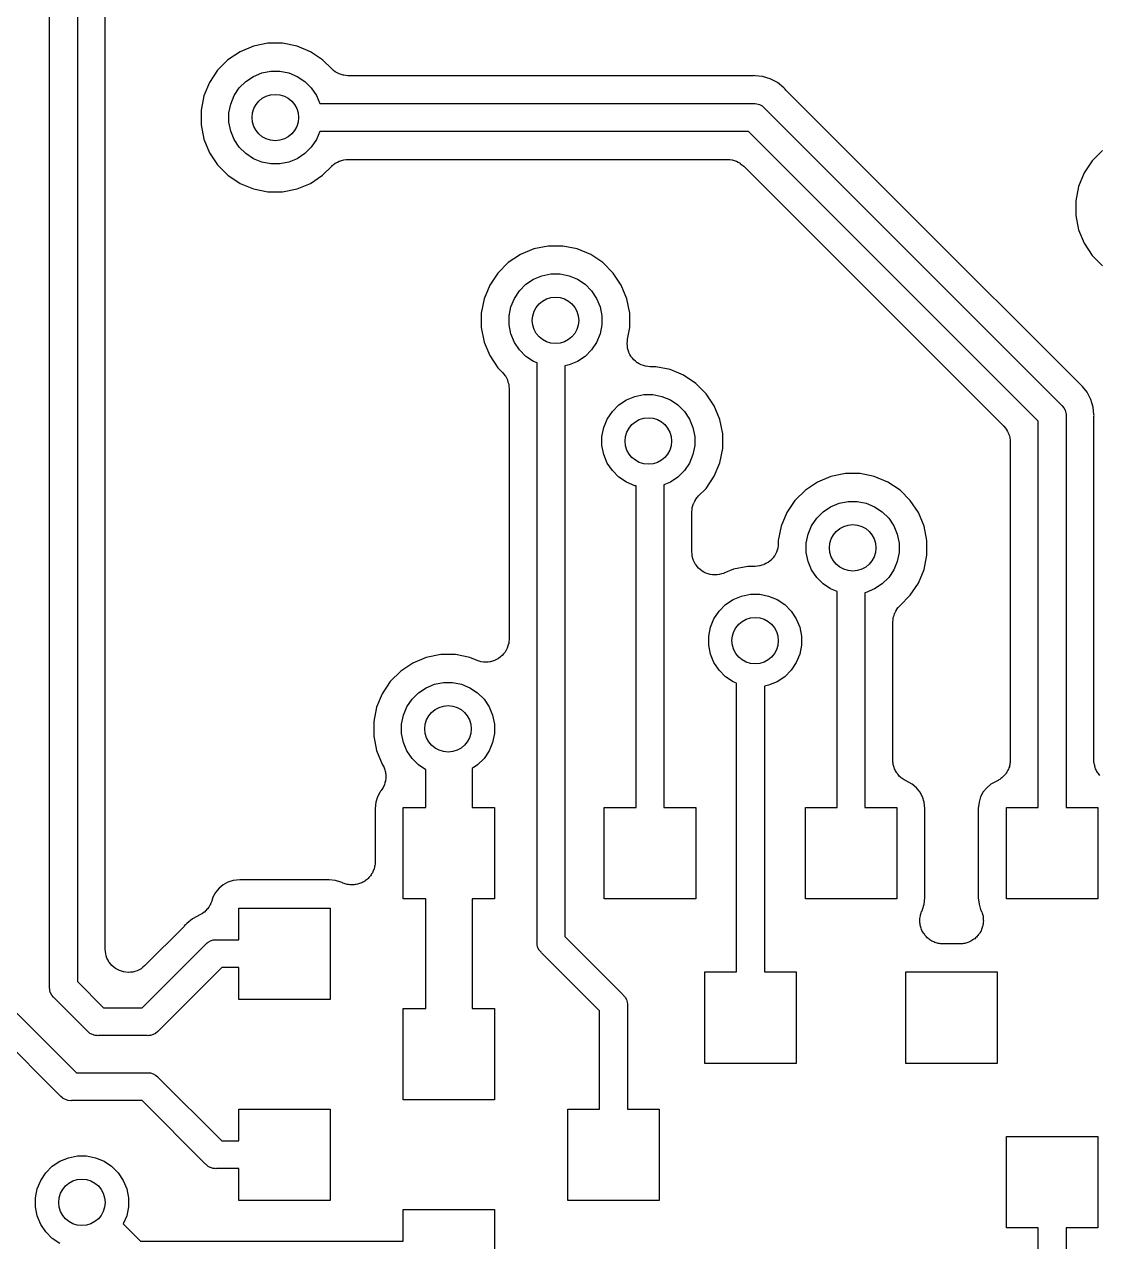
# Model space of a CAD drawing. Extents: x 98.9 to 141.5, y -118.8 to -76.2.
# Drawn here: x 125.73 to 131.61, y -94.58 to -87.91 of the extents above; entities that cross this region are included whole.
import ezdxf

# ---------------------------------------------------------------- set-up
doc = ezdxf.new("R2010")
doc.units = 0
doc.layers.add('BLACK', color=7, linetype='CONTINUOUS')

msp = doc.modelspace()

# ---------------------------------------------------------------- linework, layer by layer
at = {"layer": 'BLACK', "linetype": 'CONTINUOUS'}
for p, q in [((125.865, -93.1806), (125.865, -87.6079)), ((126.017, -87.6358), (126.017, -93.1528)), ((126.169, -92.9757), (126.169, -87.7515)), ((126.981, -88.0342), (126.907, -88.0649)), ((127.06, -88.0186), (126.981, -88.0342)), ((127.14, -88.0186), (127.06, -88.0186)), ((127.219, -88.0342), (127.14, -88.0186)), ((127.293, -88.0649), (127.219, -88.0342)), ((126.841, -88.1093), (126.784, -88.1659)), ((126.907, -88.0649), (126.841, -88.1093)), ((127.359, -88.1093), (127.293, -88.0649)), ((127.409, -88.1592), (127.359, -88.1093)), ((126.784, -88.1659), (126.74, -88.2325)), ((126.98, -88.1999), (127.026, -88.1808)), ((127.026, -88.1808), (127.075, -88.171)), ((127.075, -88.171), (127.125, -88.171)), ((127.125, -88.171), (127.174, -88.1808)), ((127.174, -88.1808), (127.22, -88.1999)), ((127.418, -88.1666), (127.409, -88.1592)), ((127.427, -88.1742), (127.418, -88.1666)), ((127.428, -88.1745), (127.427, -88.1742)), ((127.428, -88.1749), (127.428, -88.1745)), ((127.438, -88.1805), (127.428, -88.1749)), ((127.449, -88.1861), (127.438, -88.1805)), ((127.449, -88.1863), (127.449, -88.1861)), ((127.45, -88.1866), (127.449, -88.1863)), ((127.461, -88.1901), (127.45, -88.1866)), ((126.74, -88.2325), (126.709, -88.3065)), ((126.903, -88.2631), (126.938, -88.2277)), ((126.938, -88.2277), (126.98, -88.1999)), ((127.22, -88.1999), (127.262, -88.2277)), ((127.262, -88.2277), (127.297, -88.2631)), ((127.472, -88.1936), (127.461, -88.1901)), ((127.473, -88.1937), (127.472, -88.1936)), ((127.474, -88.1939), (127.473, -88.1937)), ((127.485, -88.1951), (127.474, -88.1939)), ((127.497, -88.1964), (127.485, -88.1951)), ((127.498, -88.1964), (127.497, -88.1964)), ((127.499, -88.1964), (127.498, -88.1964)), ((127.498, -88.1964), (127.498, -88.1964)), ((127.498, -88.1964), (127.498, -88.1964)), ((129.703, -88.1964), (127.499, -88.1964)), ((129.708, -88.1959), (129.703, -88.1964)), ((129.713, -88.1959), (129.708, -88.1959)), ((129.715, -88.1958), (129.713, -88.1959)), ((129.72, -88.1953), (129.715, -88.1958)), ((129.725, -88.1958), (129.72, -88.1953)), ((129.765, -88.1997), (129.725, -88.1958)), ((129.725, -88.1958), (129.725, -88.1958)), ((129.808, -88.2128), (129.765, -88.1997)), ((129.848, -88.234), (129.808, -88.2128)), ((129.882, -88.2626), (129.848, -88.234)), ((126.709, -88.3065), (126.694, -88.385)), ((126.856, -88.3509), (126.875, -88.3047)), ((126.875, -88.3047), (126.903, -88.2631)), ((127.297, -88.2631), (127.325, -88.3047)), ((127.325, -88.3047), (127.343, -88.3488)), ((129.886, -88.2665), (129.882, -88.2626)), ((129.889, -88.2703), (129.886, -88.2665)), ((129.893, -88.2744), (129.889, -88.2703)), ((129.894, -88.2757), (129.893, -88.2744)), ((130.575, -88.9572), (129.894, -88.2757)), ((126.694, -88.385), (126.694, -88.465)), ((126.846, -88.4), (126.856, -88.3509)), ((127.343, -88.3488), (129.716, -88.3488)), ((129.716, -88.3488), (129.72, -88.3484)), ((129.72, -88.3484), (129.724, -88.3488)), ((129.724, -88.3488), (129.724, -88.3488)), ((129.724, -88.3488), (129.735, -88.3499)), ((129.735, -88.3499), (129.749, -88.3543)), ((129.749, -88.3543), (129.763, -88.3613)), ((129.763, -88.3613), (129.774, -88.3709)), ((129.774, -88.3709), (129.777, -88.3738)), ((129.777, -88.3738), (131.401, -89.9985)), ((126.846, -88.45), (126.846, -88.4)), ((126.856, -88.4991), (126.846, -88.45)), ((126.694, -88.465), (126.709, -88.5435)), ((126.875, -88.5453), (126.856, -88.4991)), ((127.343, -88.5012), (127.325, -88.5453)), ((129.688, -88.5012), (127.343, -88.5012)), ((131.274, -90.0866), (129.688, -88.5012)), ((126.709, -88.5435), (126.74, -88.6175)), ((126.903, -88.5869), (126.875, -88.5453)), ((127.325, -88.5453), (127.297, -88.5869)), ((126.74, -88.6175), (126.784, -88.6841)), ((126.938, -88.6223), (126.903, -88.5869)), ((126.98, -88.6501), (126.938, -88.6223)), ((127.026, -88.6692), (126.98, -88.6501)), ((127.22, -88.6501), (127.174, -88.6692)), ((127.262, -88.6223), (127.22, -88.6501)), ((127.297, -88.5869), (127.262, -88.6223)), ((131.626, -88.6043), (131.569, -88.6609)), ((126.784, -88.6841), (126.841, -88.7407)), ((127.075, -88.679), (127.026, -88.6692)), ((127.125, -88.679), (127.075, -88.679)), ((127.174, -88.6692), (127.125, -88.679)), ((127.359, -88.7407), (127.409, -88.6908)), ((127.409, -88.6905), (127.41, -88.6896)), ((127.409, -88.6908), (127.409, -88.6905)), ((127.409, -88.6905), (127.409, -88.6905)), ((127.409, -88.6905), (127.409, -88.6905)), ((127.41, -88.6896), (127.419, -88.6822)), ((127.419, -88.6822), (127.428, -88.6748)), ((127.428, -88.6748), (127.429, -88.6745)), ((127.429, -88.6745), (127.43, -88.6741)), ((127.43, -88.6741), (127.44, -88.6687)), ((127.44, -88.6687), (127.45, -88.6632)), ((127.45, -88.6632), (127.451, -88.663)), ((127.451, -88.663), (127.452, -88.6627)), ((127.452, -88.6627), (127.463, -88.6594)), ((127.463, -88.6594), (127.474, -88.656)), ((127.474, -88.656), (127.475, -88.656)), ((127.475, -88.6558), (127.487, -88.6547)), ((127.475, -88.656), (127.475, -88.6558)), ((127.487, -88.6547), (127.499, -88.6536)), ((127.499, -88.6536), (129.573, -88.6536)), ((129.573, -88.6536), (129.573, -88.6536)), ((129.573, -88.6536), (129.573, -88.6536)), ((129.573, -88.6536), (129.573, -88.6536)), ((129.573, -88.6536), (129.574, -88.6536)), ((129.574, -88.6536), (129.586, -88.6549)), ((129.586, -88.6549), (129.598, -88.6561)), ((129.598, -88.6561), (129.598, -88.6563)), ((129.598, -88.6563), (129.599, -88.6564)), ((129.599, -88.6564), (129.61, -88.6599)), ((129.61, -88.6599), (129.622, -88.6634)), ((129.622, -88.6634), (129.622, -88.6637)), ((129.622, -88.6637), (129.623, -88.6639)), ((129.623, -88.6639), (129.633, -88.6695)), ((129.633, -88.6695), (129.643, -88.6751)), ((129.643, -88.6751), (129.644, -88.6755)), ((129.644, -88.6755), (129.644, -88.6758)), ((129.644, -88.6758), (129.653, -88.6834)), ((129.653, -88.6834), (129.663, -88.6908)), ((129.663, -88.6908), (131.084, -90.1125)), ((131.569, -88.6609), (131.525, -88.7275)), ((126.841, -88.7407), (126.907, -88.7851)), ((126.907, -88.7851), (126.981, -88.8158)), ((127.219, -88.8158), (127.293, -88.7851)), ((127.293, -88.7851), (127.359, -88.7407)), ((131.525, -88.7275), (131.494, -88.8015)), ((126.981, -88.8158), (127.06, -88.8314)), ((127.06, -88.8314), (127.14, -88.8314)), ((127.14, -88.8314), (127.219, -88.8158)), ((131.494, -88.8015), (131.479, -88.88)), ((131.479, -88.88), (131.479, -88.96)), ((130.576, -88.9573), (130.575, -88.9572)), ((131.499, -89.881), (130.576, -88.9573)), ((131.479, -88.96), (131.494, -89.0385)), ((131.494, -89.0385), (131.525, -89.1125)), ((131.525, -89.1125), (131.569, -89.1791)), ((128.441, -89.1745), (128.374, -89.2189)), ((128.515, -89.1438), (128.441, -89.1745)), ((128.593, -89.1282), (128.515, -89.1438)), ((128.673, -89.1282), (128.593, -89.1282)), ((128.752, -89.1438), (128.673, -89.1282)), ((128.826, -89.1745), (128.752, -89.1438)), ((128.892, -89.2189), (128.826, -89.1745)), ((131.569, -89.1791), (131.626, -89.2357)), ((128.374, -89.2189), (128.318, -89.2755)), ((128.949, -89.2755), (128.892, -89.2189)), ((128.318, -89.2755), (128.273, -89.3421)), ((128.471, -89.3373), (128.513, -89.3095)), ((128.513, -89.3095), (128.559, -89.2904)), ((128.559, -89.2904), (128.608, -89.2806)), ((128.608, -89.2806), (128.658, -89.2806)), ((128.658, -89.2806), (128.707, -89.2904)), ((128.707, -89.2904), (128.754, -89.3095)), ((128.754, -89.3095), (128.795, -89.3373)), ((128.993, -89.3421), (128.949, -89.2755)), ((128.273, -89.3421), (128.242, -89.4161)), ((128.408, -89.4143), (128.436, -89.3727)), ((128.436, -89.3727), (128.471, -89.3373)), ((128.795, -89.3373), (128.83, -89.3727)), ((128.83, -89.3727), (128.858, -89.4143)), ((129.024, -89.4161), (128.993, -89.3421)), ((128.242, -89.4161), (128.227, -89.4946)), ((128.389, -89.4605), (128.408, -89.4143)), ((128.858, -89.4143), (128.877, -89.4605)), ((129.04, -89.4946), (129.024, -89.4161)), ((128.227, -89.4946), (128.227, -89.5746)), ((128.379, -89.5096), (128.389, -89.4605)), ((128.379, -89.5596), (128.379, -89.5096)), ((128.877, -89.4605), (128.887, -89.5096)), ((128.887, -89.5096), (128.887, -89.5596)), ((129.04, -89.5746), (129.04, -89.4946)), ((128.227, -89.5746), (128.242, -89.6531)), ((128.389, -89.6087), (128.379, -89.5596)), ((128.887, -89.5596), (128.877, -89.6087)), ((129.027, -89.6368), (129.04, -89.5746)), ((128.408, -89.6549), (128.389, -89.6087)), ((128.877, -89.6087), (128.858, -89.6549)), ((129.025, -89.6607), (129.026, -89.6487)), ((129.026, -89.6487), (129.027, -89.6368)), ((128.242, -89.6531), (128.273, -89.7271)), ((128.436, -89.6965), (128.408, -89.6549)), ((128.471, -89.7319), (128.436, -89.6965)), ((128.83, -89.6965), (128.795, -89.7319)), ((128.858, -89.6549), (128.83, -89.6965)), ((129.025, -89.6611), (129.025, -89.6607)), ((129.025, -89.6615), (129.025, -89.6611)), ((129.026, -89.6734), (129.025, -89.6615)), ((129.027, -89.6854), (129.026, -89.6734)), ((129.027, -89.6858), (129.027, -89.6854)), ((129.027, -89.6862), (129.027, -89.6858)), ((129.031, -89.6977), (129.027, -89.6862)), ((129.034, -89.7092), (129.031, -89.6977)), ((129.034, -89.7095), (129.034, -89.7092)), ((129.034, -89.7099), (129.034, -89.7095)), ((129.04, -89.7206), (129.034, -89.7099)), ((128.273, -89.7271), (128.318, -89.7937)), ((128.513, -89.7597), (128.471, -89.7319)), ((128.532, -89.7674), (128.513, -89.7597)), ((128.532, -92.9345), (128.532, -89.7674)), ((128.707, -89.7788), (128.684, -89.7835)), ((128.684, -89.7835), (128.684, -92.9066)), ((128.754, -89.7597), (128.707, -89.7788)), ((128.795, -89.7319), (128.754, -89.7597)), ((129.046, -89.7311), (129.04, -89.7206)), ((129.046, -89.7314), (129.046, -89.7311)), ((129.046, -89.7318), (129.046, -89.7314)), ((129.054, -89.7411), (129.046, -89.7318)), ((129.061, -89.7505), (129.054, -89.7411)), ((129.061, -89.7507), (129.061, -89.7505)), ((129.062, -89.751), (129.061, -89.7507)), ((129.071, -89.7587), (129.062, -89.751)), ((129.08, -89.7664), (129.071, -89.7587)), ((129.08, -89.7666), (129.08, -89.7664)), ((129.081, -89.7668), (129.08, -89.7666)), ((129.091, -89.7726), (129.081, -89.7668)), ((129.102, -89.7783), (129.091, -89.7726)), ((129.102, -89.7784), (129.102, -89.7783)), ((129.102, -89.7786), (129.102, -89.7784)), ((129.114, -89.7822), (129.102, -89.7786)), ((129.125, -89.7858), (129.114, -89.7822)), ((128.318, -89.7937), (128.342, -89.8181)), ((128.342, -89.8181), (128.342, -89.8184)), ((128.342, -89.8184), (128.342, -89.8185)), ((128.342, -89.8185), (128.342, -89.8185)), ((128.342, -89.8185), (128.343, -89.8194)), ((128.343, -89.8194), (128.351, -89.8286)), ((128.351, -89.8286), (128.358, -89.8377)), ((128.358, -89.8377), (128.358, -89.8383)), ((128.358, -89.8383), (128.359, -89.8388)), ((128.359, -89.8388), (128.364, -89.8492)), ((128.364, -89.8492), (128.37, -89.8595)), ((129.126, -89.7859), (129.125, -89.7858)), ((129.126, -89.786), (129.126, -89.7859)), ((129.138, -89.7872), (129.126, -89.786)), ((129.15, -89.7886), (129.138, -89.7872)), ((129.151, -89.7886), (129.15, -89.7886)), ((129.152, -89.7886), (129.151, -89.7886)), ((129.151, -89.7886), (129.151, -89.7886)), ((129.151, -89.7886), (129.151, -89.7886)), ((129.181, -89.7886), (129.152, -89.7886)), ((129.26, -89.8042), (129.181, -89.7886)), ((129.334, -89.8349), (129.26, -89.8042)), ((129.4, -89.8793), (129.334, -89.8349)), ((128.37, -89.8595), (128.37, -89.8602)), ((128.37, -89.8602), (128.37, -89.8608)), ((128.37, -89.8608), (128.373, -89.8721)), ((128.373, -89.8721), (128.377, -89.8833)), ((128.377, -89.8833), (128.377, -89.8839)), ((128.377, -89.8839), (128.377, -89.8846)), ((128.377, -89.8846), (128.378, -89.8963)), ((128.378, -89.8963), (128.379, -89.9079)), ((128.379, -89.9079), (128.379, -91.2783)), ((129.457, -89.9359), (129.4, -89.8793)), ((131.503, -89.8844), (131.499, -89.881)), ((131.507, -89.8883), (131.503, -89.8844)), ((131.509, -89.8894), (131.507, -89.8883)), ((131.512, -89.8926), (131.509, -89.8894)), ((131.516, -89.8965), (131.512, -89.8926)), ((131.541, -89.9274), (131.516, -89.8965)), ((131.516, -89.8965), (131.516, -89.8965)), ((128.979, -89.9977), (129.021, -89.9699)), ((129.021, -89.9699), (129.067, -89.9508)), ((129.067, -89.9508), (129.116, -89.941)), ((129.116, -89.941), (129.166, -89.941)), ((129.166, -89.941), (129.215, -89.9508)), ((129.215, -89.9508), (129.262, -89.9699)), ((129.262, -89.9699), (129.303, -89.9977)), ((129.501, -90.0025), (129.457, -89.9359)), ((131.562, -89.9671), (131.541, -89.9274)), ((131.568, -89.985), (131.562, -89.9671)), ((131.575, -90.0102), (131.568, -89.985)), ((131.568, -89.985), (131.568, -89.985)), ((128.916, -90.0747), (128.944, -90.0331)), ((128.944, -90.0331), (128.979, -89.9977)), ((129.303, -89.9977), (129.338, -90.0331)), ((129.338, -90.0331), (129.366, -90.0747)), ((129.532, -90.0765), (129.501, -90.0025)), ((131.401, -89.9985), (131.404, -90.0009)), ((131.404, -90.0009), (131.414, -90.0125)), ((131.414, -90.0125), (131.421, -90.0257)), ((131.421, -90.0257), (131.425, -90.0401)), ((131.425, -90.0401), (131.426, -90.0503)), ((131.426, -90.0503), (131.427, -90.055)), ((131.579, -90.0498), (131.575, -90.0102)), ((131.579, -90.05), (131.579, -90.0498)), ((131.58, -90.055), (131.579, -90.05)), ((128.897, -90.1209), (128.916, -90.0747)), ((129.366, -90.0747), (129.385, -90.1209)), ((129.548, -90.155), (129.532, -90.0765)), ((131.084, -90.1125), (131.084, -90.1128)), ((131.084, -90.1128), (131.085, -90.1128)), ((131.085, -90.1128), (131.085, -90.1128)), ((131.085, -90.1128), (131.085, -90.1138)), ((131.085, -90.1138), (131.093, -90.123)), ((131.274, -92.2), (131.274, -90.0866)), ((131.427, -90.055), (131.426, -90.0587)), ((131.426, -90.0587), (131.426, -92.2)), ((131.579, -90.06), (131.58, -90.055)), ((131.579, -90.0654), (131.579, -90.06)), ((131.579, -90.0707), (131.579, -90.0654)), ((131.579, -90.0725), (131.579, -90.0707)), ((131.579, -91.9401), (131.579, -90.0725)), ((128.887, -90.17), (128.897, -90.1209)), ((128.887, -90.22), (128.887, -90.17)), ((129.385, -90.1209), (129.395, -90.17)), ((129.395, -90.17), (129.395, -90.22)), ((129.548, -90.235), (129.548, -90.155)), ((131.093, -90.123), (131.1, -90.132)), ((131.1, -90.132), (131.1, -90.1326)), ((131.1, -90.1326), (131.101, -90.1331)), ((131.101, -90.1331), (131.106, -90.1436)), ((131.106, -90.1436), (131.112, -90.1539)), ((131.112, -90.1539), (131.112, -90.1545)), ((131.112, -90.1545), (131.112, -90.1551)), ((131.112, -90.1551), (131.116, -90.1664)), ((131.116, -90.1664), (131.119, -90.1776)), ((131.119, -90.1776), (131.119, -90.1783)), ((131.119, -90.1783), (131.119, -90.1789)), ((131.119, -90.1789), (131.12, -90.1906)), ((128.897, -90.2691), (128.887, -90.22)), ((129.395, -90.22), (129.385, -90.2691)), ((129.532, -90.3135), (129.548, -90.235)), ((131.12, -90.1906), (131.121, -90.2023)), ((131.121, -90.2023), (131.121, -91.9401)), ((128.916, -90.3153), (128.897, -90.2691)), ((128.944, -90.3569), (128.916, -90.3153)), ((129.366, -90.3153), (129.338, -90.3569)), ((129.385, -90.2691), (129.366, -90.3153)), ((129.501, -90.3875), (129.532, -90.3135)), ((128.979, -90.3923), (128.944, -90.3569)), ((129.338, -90.3569), (129.303, -90.3923)), ((130.219, -90.3728), (130.14, -90.3884)), ((130.299, -90.3728), (130.219, -90.3728)), ((130.377, -90.3884), (130.299, -90.3728)), ((129.021, -90.4201), (128.979, -90.3923)), ((129.067, -90.4392), (129.021, -90.4201)), ((129.074, -90.4406), (129.067, -90.4392)), ((129.074, -92.2), (129.074, -90.4406)), ((129.262, -90.4201), (129.226, -90.4347)), ((129.226, -90.4347), (129.226, -92.2)), ((129.303, -90.3923), (129.262, -90.4201)), ((129.457, -90.4541), (129.501, -90.3875)), ((130.066, -90.4191), (130, -90.4635)), ((130.14, -90.3884), (130.066, -90.4191)), ((130.451, -90.4191), (130.377, -90.3884)), ((130.518, -90.4635), (130.451, -90.4191)), ((129.395, -90.5246), (129.4, -90.5143)), ((129.4, -90.5138), (129.401, -90.5132)), ((129.4, -90.5143), (129.4, -90.5138)), ((129.401, -90.5132), (129.408, -90.5042)), ((129.408, -90.5042), (129.416, -90.4951)), ((129.416, -90.4951), (129.457, -90.4541)), ((130, -90.4635), (129.943, -90.5201)), ((130.574, -90.5201), (130.518, -90.4635)), ((129.379, -90.5832), (129.38, -90.5715)), ((129.379, -90.5845), (129.379, -90.5832)), ((129.379, -90.5849), (129.379, -90.5845)), ((129.379, -90.5845), (129.379, -90.5845)), ((129.379, -90.5845), (129.379, -90.5845)), ((129.379, -90.8009), (129.379, -90.5849)), ((129.38, -90.5715), (129.381, -90.5598)), ((129.381, -90.5585), (129.385, -90.5473)), ((129.381, -90.5592), (129.381, -90.5585)), ((129.381, -90.5598), (129.381, -90.5592)), ((129.385, -90.5473), (129.388, -90.5361)), ((129.388, -90.5361), (129.389, -90.5356)), ((129.389, -90.5349), (129.395, -90.5246)), ((129.389, -90.5356), (129.389, -90.5349)), ((129.943, -90.5201), (129.899, -90.5867)), ((130.062, -90.6173), (130.097, -90.5819)), ((130.097, -90.5819), (130.138, -90.5541)), ((130.138, -90.5541), (130.185, -90.535)), ((130.185, -90.535), (130.234, -90.5252)), ((130.234, -90.5252), (130.284, -90.5252)), ((130.284, -90.5252), (130.333, -90.535)), ((130.333, -90.535), (130.379, -90.5541)), ((130.379, -90.5541), (130.421, -90.5819)), ((130.421, -90.5819), (130.456, -90.6173)), ((130.619, -90.5867), (130.574, -90.5201)), ((129.899, -90.5867), (129.868, -90.6607)), ((130.034, -90.6589), (130.062, -90.6173)), ((130.456, -90.6173), (130.484, -90.6589)), ((130.65, -90.6607), (130.619, -90.5867)), ((129.868, -90.6607), (129.852, -90.7392)), ((130.005, -90.7542), (130.015, -90.7051)), ((130.015, -90.7051), (130.034, -90.6589)), ((130.484, -90.6589), (130.503, -90.7051)), ((130.503, -90.7051), (130.513, -90.7542)), ((130.665, -90.7392), (130.65, -90.6607)), ((129.85, -90.7802), (129.846, -90.7916)), ((129.851, -90.7675), (129.85, -90.7793)), ((129.85, -90.7793), (129.85, -90.7798)), ((129.85, -90.7798), (129.85, -90.7802)), ((129.852, -90.7556), (129.851, -90.7675)), ((129.852, -90.7392), (129.852, -90.7538)), ((129.852, -90.7538), (129.852, -90.7547)), ((129.852, -90.7547), (129.852, -90.7547)), ((129.852, -90.7547), (129.852, -90.7547)), ((129.852, -90.7547), (129.852, -90.7556)), ((130.005, -90.8042), (130.005, -90.7542)), ((130.513, -90.7542), (130.513, -90.8042)), ((130.665, -90.8192), (130.665, -90.7392)), ((129.38, -90.8129), (129.379, -90.8009)), ((129.381, -90.8249), (129.38, -90.8129)), ((129.381, -90.8252), (129.381, -90.8249)), ((129.381, -90.8256), (129.381, -90.8252)), ((129.384, -90.8371), (129.381, -90.8256)), ((129.388, -90.8487), (129.384, -90.8371)), ((129.388, -90.849), (129.388, -90.8487)), ((129.388, -90.8493), (129.388, -90.849)), ((129.394, -90.86), (129.388, -90.8493)), ((129.814, -90.8445), (129.805, -90.852)), ((129.815, -90.8442), (129.814, -90.8445)), ((129.823, -90.8347), (129.815, -90.8439)), ((129.815, -90.8439), (129.815, -90.8442)), ((129.83, -90.8256), (129.823, -90.8347)), ((129.831, -90.8248), (129.83, -90.8252)), ((129.83, -90.8252), (129.83, -90.8256)), ((129.836, -90.8143), (129.831, -90.8248)), ((129.842, -90.8038), (129.836, -90.8143)), ((129.846, -90.7916), (129.842, -90.803)), ((129.842, -90.803), (129.842, -90.8034)), ((129.842, -90.8034), (129.842, -90.8038)), ((130.015, -90.8533), (130.005, -90.8042)), ((130.513, -90.8042), (130.503, -90.8533)), ((130.65, -90.8977), (130.665, -90.8192)), ((129.399, -90.8706), (129.394, -90.86)), ((129.4, -90.8709), (129.399, -90.8706)), ((129.4, -90.8712), (129.4, -90.8709)), ((129.408, -90.8807), (129.4, -90.8712)), ((129.415, -90.8899), (129.408, -90.8807)), ((129.415, -90.8901), (129.415, -90.8899)), ((129.415, -90.8904), (129.415, -90.8901)), ((129.425, -90.8981), (129.415, -90.8904)), ((129.434, -90.9058), (129.425, -90.8981)), ((129.434, -90.906), (129.434, -90.9058)), ((129.435, -90.9062), (129.434, -90.906)), ((129.445, -90.9119), (129.435, -90.9062)), ((129.456, -90.9177), (129.445, -90.9119)), ((129.456, -90.9178), (129.456, -90.9177)), ((129.456, -90.918), (129.456, -90.9178)), ((129.607, -90.8964), (129.554, -90.9182)), ((129.685, -90.8808), (129.607, -90.8964)), ((129.725, -90.8808), (129.685, -90.8808)), ((129.737, -90.8796), (129.725, -90.8808)), ((129.749, -90.8785), (129.737, -90.8796)), ((129.75, -90.8784), (129.749, -90.8785)), ((129.762, -90.8749), (129.75, -90.8784)), ((129.75, -90.8784), (129.75, -90.8784)), ((129.773, -90.8716), (129.762, -90.8749)), ((129.774, -90.8712), (129.773, -90.8713)), ((129.773, -90.8713), (129.773, -90.8716)), ((129.784, -90.8656), (129.774, -90.8712)), ((129.795, -90.8601), (129.784, -90.8656)), ((129.796, -90.8596), (129.795, -90.8598)), ((129.795, -90.8598), (129.795, -90.8601)), ((129.805, -90.852), (129.796, -90.8596)), ((130.034, -90.8995), (130.015, -90.8533)), ((130.062, -90.9411), (130.034, -90.8995)), ((130.484, -90.8995), (130.456, -90.9411)), ((130.503, -90.8533), (130.484, -90.8995)), ((130.619, -90.9717), (130.65, -90.8977)), ((129.468, -90.9216), (129.456, -90.918)), ((129.479, -90.9252), (129.468, -90.9216)), ((129.48, -90.9252), (129.479, -90.9252)), ((129.48, -90.9253), (129.48, -90.9252)), ((129.492, -90.9266), (129.48, -90.9253)), ((129.504, -90.9279), (129.492, -90.9266)), ((129.505, -90.9279), (129.504, -90.9279)), ((129.504, -90.9279), (129.504, -90.9279)), ((129.517, -90.9268), (129.505, -90.9279)), ((129.529, -90.9258), (129.517, -90.9268)), ((129.541, -90.9223), (129.529, -90.9256)), ((129.529, -90.9256), (129.529, -90.9257)), ((129.529, -90.9257), (129.529, -90.9258)), ((129.553, -90.9189), (129.541, -90.9223)), ((129.554, -90.9182), (129.553, -90.9186)), ((129.553, -90.9186), (129.553, -90.9186)), ((129.553, -90.9186), (129.553, -90.9187)), ((129.553, -90.9187), (129.553, -90.9189)), ((130.097, -90.9765), (130.062, -90.9411)), ((130.138, -91.0043), (130.097, -90.9765)), ((130.421, -90.9765), (130.379, -91.0043)), ((130.456, -90.9411), (130.421, -90.9765)), ((130.574, -91.0383), (130.619, -90.9717)), ((129.605, -91.0621), (129.651, -91.043)), ((129.651, -91.043), (129.7, -91.0332)), ((129.7, -91.0332), (129.75, -91.0332)), ((129.75, -91.0332), (129.799, -91.043)), ((129.799, -91.043), (129.846, -91.0621)), ((130.174, -91.0189), (130.138, -91.0043)), ((130.174, -92.2), (130.174, -91.0189)), ((130.333, -91.0234), (130.326, -91.0248)), ((130.326, -91.0248), (130.326, -92.2)), ((130.379, -91.0043), (130.333, -91.0234)), ((130.516, -91.0969), (130.574, -91.0383)), ((129.528, -91.1253), (129.563, -91.0899)), ((129.563, -91.0899), (129.605, -91.0621)), ((129.846, -91.0621), (129.887, -91.0899)), ((129.887, -91.0899), (129.923, -91.1253)), ((130.495, -91.1264), (130.5, -91.1161)), ((130.5, -91.1156), (130.501, -91.115)), ((130.5, -91.1161), (130.5, -91.1156)), ((130.501, -91.115), (130.508, -91.106)), ((130.508, -91.106), (130.516, -91.0969)), ((129.481, -91.2131), (129.5, -91.1669)), ((129.5, -91.1669), (129.528, -91.1253)), ((129.923, -91.1253), (129.95, -91.1669)), ((129.95, -91.1669), (129.97, -91.2131)), ((130.479, -91.185), (130.48, -91.1733)), ((130.48, -91.1733), (130.481, -91.1616)), ((130.481, -91.1603), (130.485, -91.1491)), ((130.481, -91.161), (130.481, -91.1603)), ((130.481, -91.1616), (130.481, -91.161)), ((130.485, -91.1491), (130.488, -91.1379)), ((130.488, -91.1379), (130.489, -91.1374)), ((130.489, -91.1367), (130.495, -91.1264)), ((130.489, -91.1374), (130.489, -91.1367)), ((129.471, -91.2622), (129.481, -91.2131)), ((129.97, -91.2131), (129.979, -91.2622)), ((130.479, -91.1863), (130.479, -91.185)), ((130.479, -91.1867), (130.479, -91.1863)), ((130.479, -91.1863), (130.479, -91.1863)), ((130.479, -91.1863), (130.479, -91.1863)), ((130.479, -91.9401), (130.479, -91.1867)), ((128.373, -91.3161), (128.369, -91.3277)), ((128.376, -91.3047), (128.373, -91.3161)), ((128.377, -91.304), (128.376, -91.3043)), ((128.376, -91.3043), (128.376, -91.3047)), ((128.378, -91.2921), (128.377, -91.304)), ((128.379, -91.2801), (128.378, -91.2921)), ((128.379, -91.2783), (128.379, -91.2794)), ((128.379, -91.2794), (128.379, -91.2794)), ((128.379, -91.2794), (128.379, -91.2794)), ((128.379, -91.2794), (128.379, -91.2801)), ((129.471, -91.3122), (129.471, -91.2622)), ((129.481, -91.3613), (129.471, -91.3122)), ((129.979, -91.3122), (129.97, -91.3613)), ((129.979, -91.2622), (129.979, -91.3122)), ((127.926, -91.379), (127.852, -91.4097)), ((128.005, -91.3634), (127.926, -91.379)), ((128.085, -91.3634), (128.005, -91.3634)), ((128.164, -91.379), (128.085, -91.3634)), ((128.204, -91.3956), (128.164, -91.379)), ((128.332, -91.3765), (128.322, -91.3842)), ((128.322, -91.3842), (128.322, -91.3843)), ((128.341, -91.369), (128.332, -91.3765)), ((128.342, -91.3685), (128.341, -91.3688)), ((128.341, -91.3688), (128.341, -91.369)), ((128.349, -91.3591), (128.342, -91.3685)), ((128.357, -91.35), (128.349, -91.3591)), ((128.363, -91.3387), (128.357, -91.3495)), ((128.357, -91.3495), (128.357, -91.3497)), ((128.357, -91.3497), (128.357, -91.35)), ((128.369, -91.3283), (128.363, -91.3387)), ((128.369, -91.3277), (128.369, -91.328)), ((128.369, -91.328), (128.369, -91.3283)), ((129.5, -91.4075), (129.481, -91.3613)), ((129.97, -91.3613), (129.95, -91.4075)), ((127.852, -91.4097), (127.786, -91.4541)), ((128.215, -91.3991), (128.204, -91.3956)), ((128.227, -91.4027), (128.215, -91.3991)), ((128.227, -91.4028), (128.227, -91.4027)), ((128.227, -91.4027), (128.227, -91.4027)), ((128.239, -91.404), (128.227, -91.4028)), ((128.251, -91.4053), (128.239, -91.404)), ((128.252, -91.4052), (128.251, -91.4053)), ((128.264, -91.4041), (128.252, -91.4053)), ((128.252, -91.4053), (128.252, -91.4052)), ((128.276, -91.403), (128.264, -91.4041)), ((128.277, -91.4029), (128.276, -91.4029)), ((128.276, -91.4029), (128.276, -91.403)), ((128.288, -91.3994), (128.277, -91.4029)), ((128.3, -91.396), (128.288, -91.3994)), ((128.311, -91.3901), (128.3, -91.3958)), ((128.3, -91.3958), (128.3, -91.3959)), ((128.3, -91.3959), (128.3, -91.396)), ((128.322, -91.3845), (128.311, -91.3901)), ((128.322, -91.3843), (128.322, -91.3845)), ((129.528, -91.4491), (129.5, -91.4075)), ((129.563, -91.4845), (129.528, -91.4491)), ((129.923, -91.4491), (129.887, -91.4845)), ((129.95, -91.4075), (129.923, -91.4491)), ((127.729, -91.5107), (127.685, -91.5773)), ((127.786, -91.4541), (127.729, -91.5107)), ((127.971, -91.5256), (128.02, -91.5158)), ((128.02, -91.5158), (128.07, -91.5158)), ((128.07, -91.5158), (128.119, -91.5256)), ((129.605, -91.5123), (129.563, -91.4845)), ((129.624, -91.52), (129.605, -91.5123)), ((129.846, -91.5123), (129.799, -91.5314)), ((129.887, -91.4845), (129.846, -91.5123)), ((127.685, -91.5773), (127.654, -91.6513)), ((127.848, -91.6079), (127.883, -91.5725)), ((127.883, -91.5725), (127.925, -91.5447)), ((127.925, -91.5447), (127.971, -91.5256)), ((128.119, -91.5256), (128.165, -91.5447)), ((128.165, -91.5447), (128.207, -91.5725)), ((128.207, -91.5725), (128.242, -91.6079)), ((129.624, -93.1), (129.624, -91.52)), ((129.799, -91.5314), (129.776, -91.5361)), ((129.776, -91.5361), (129.776, -93.1)), ((127.801, -91.6957), (127.82, -91.6495)), ((127.82, -91.6495), (127.848, -91.6079)), ((128.242, -91.6079), (128.27, -91.6495)), ((128.27, -91.6495), (128.289, -91.6957)), ((127.654, -91.6513), (127.639, -91.7298)), ((127.791, -91.7448), (127.801, -91.6957)), ((128.289, -91.6957), (128.299, -91.7448)), ((127.639, -91.7298), (127.639, -91.8098)), ((127.791, -91.7948), (127.791, -91.7448)), ((128.299, -91.7448), (128.299, -91.7948)), ((127.639, -91.8098), (127.654, -91.8883)), ((127.801, -91.8439), (127.791, -91.7948)), ((127.82, -91.8901), (127.801, -91.8439)), ((128.289, -91.8439), (128.27, -91.8901)), ((128.299, -91.7948), (128.289, -91.8439)), ((127.654, -91.8883), (127.685, -91.9637)), ((127.848, -91.9317), (127.82, -91.8901)), ((128.27, -91.8901), (128.242, -91.9317)), ((127.685, -91.9637), (127.687, -91.9665)), ((127.687, -91.9665), (127.69, -91.9712)), ((127.69, -91.9712), (127.693, -91.9774)), ((127.693, -91.9774), (127.696, -91.9834)), ((127.696, -91.9834), (127.697, -91.9889)), ((127.883, -91.9671), (127.848, -91.9317)), ((127.923, -91.9938), (127.883, -91.9671)), ((128.207, -91.9671), (128.177, -91.9871)), ((128.242, -91.9317), (128.207, -91.9671)), ((130.479, -91.9457), (130.479, -91.9401)), ((130.479, -91.9514), (130.479, -91.9457)), ((130.48, -91.958), (130.479, -91.9514)), ((130.481, -91.9647), (130.48, -91.958)), ((130.483, -91.9702), (130.481, -91.9647)), ((130.484, -91.9758), (130.483, -91.9702)), ((130.486, -91.982), (130.484, -91.9758)), ((130.488, -91.9885), (130.486, -91.982)), ((131.116, -91.9775), (131.113, -91.9837)), ((131.117, -91.9719), (131.116, -91.9775)), ((131.119, -91.9665), (131.117, -91.9719)), ((131.121, -91.9532), (131.119, -91.9598)), ((131.119, -91.9598), (131.119, -91.9665)), ((131.121, -91.9401), (131.121, -91.9418)), ((131.121, -91.9418), (131.121, -91.9475)), ((131.121, -91.9475), (131.121, -91.9532)), ((131.579, -91.9457), (131.579, -91.9401)), ((131.579, -91.9514), (131.579, -91.9457)), ((131.58, -91.958), (131.579, -91.9514)), ((131.581, -91.9647), (131.58, -91.958)), ((131.583, -91.9702), (131.581, -91.9647)), ((131.584, -91.9758), (131.583, -91.9702)), ((131.586, -91.982), (131.584, -91.9758)), ((131.588, -91.9885), (131.586, -91.982)), ((127.697, -91.9889), (127.699, -91.9942)), ((127.699, -91.9942), (127.701, -92.0008)), ((127.701, -92.0008), (127.703, -92.0072)), ((127.703, -92.0499), (127.702, -92.0566)), ((127.703, -92.0072), (127.703, -92.0129)), ((127.703, -92.0129), (127.704, -92.0185)), ((127.704, -92.0433), (127.703, -92.0499)), ((127.704, -92.0185), (127.704, -92.0252)), ((127.704, -92.0252), (127.705, -92.0319)), ((127.705, -92.0319), (127.704, -92.0376)), ((127.704, -92.0376), (127.704, -92.0433)), ((127.923, -92.2), (127.923, -91.9938)), ((128.177, -91.9871), (128.177, -92.2)), ((130.491, -91.9935), (130.488, -91.9885)), ((130.493, -91.9987), (130.491, -91.9935)), ((130.497, -92.0044), (130.493, -91.9987)), ((130.5, -92.0103), (130.497, -92.0044)), ((130.503, -92.0147), (130.5, -92.0103)), ((130.507, -92.0195), (130.503, -92.0147)), ((130.511, -92.0243), (130.507, -92.0195)), ((130.515, -92.0296), (130.511, -92.0243)), ((130.52, -92.0332), (130.515, -92.0296)), ((130.524, -92.0372), (130.52, -92.0332)), ((130.529, -92.0411), (130.524, -92.0372)), ((130.535, -92.0453), (130.529, -92.0411)), ((130.54, -92.048), (130.535, -92.0453)), ((130.544, -92.0513), (130.54, -92.048)), ((131.059, -92.049), (131.054, -92.0521)), ((131.064, -92.0463), (131.059, -92.049)), ((131.069, -92.0421), (131.064, -92.0463)), ((131.075, -92.0384), (131.069, -92.0421)), ((131.079, -92.0344), (131.075, -92.0384)), ((131.083, -92.0308), (131.079, -92.0344)), ((131.088, -92.0256), (131.083, -92.0308)), ((131.092, -92.0209), (131.088, -92.0256)), ((131.096, -92.0162), (131.092, -92.0209)), ((131.099, -92.0118), (131.096, -92.0162)), ((131.102, -92.0059), (131.099, -92.0118)), ((131.106, -92.0003), (131.102, -92.0059)), ((131.108, -91.9951), (131.106, -92.0003)), ((131.111, -91.9901), (131.108, -91.9951)), ((131.113, -91.9837), (131.111, -91.9901)), ((131.591, -91.9935), (131.588, -91.9885)), ((131.593, -91.9987), (131.591, -91.9935)), ((131.597, -92.0044), (131.593, -91.9987)), ((131.6, -92.0103), (131.597, -92.0044)), ((131.603, -92.0147), (131.6, -92.0103)), ((131.607, -92.0195), (131.603, -92.0147)), ((131.611, -92.0243), (131.607, -92.0195)), ((127.673, -92.1149), (127.659, -92.1414)), ((127.676, -92.1111), (127.673, -92.1149)), ((127.679, -92.1063), (127.676, -92.1111)), ((127.683, -92.102), (127.679, -92.1063)), ((127.686, -92.0961), (127.683, -92.102)), ((127.69, -92.0905), (127.686, -92.0961)), ((127.692, -92.0852), (127.69, -92.0905)), ((127.695, -92.0802), (127.692, -92.0852)), ((127.697, -92.0738), (127.695, -92.0802)), ((127.699, -92.0676), (127.697, -92.0738)), ((127.7, -92.062), (127.699, -92.0676)), ((127.702, -92.0566), (127.7, -92.062)), ((130.548, -92.053), (130.544, -92.0513)), ((130.585, -92.0727), (130.548, -92.053)), ((130.608, -92.0917), (130.585, -92.0727)), ((130.627, -92.1149), (130.608, -92.0917)), ((130.641, -92.1414), (130.627, -92.1149)), ((130.973, -92.1149), (130.959, -92.1414)), ((130.992, -92.0917), (130.973, -92.1149)), ((131.015, -92.0727), (130.992, -92.0917)), ((131.051, -92.0536), (131.015, -92.0727)), ((131.054, -92.0521), (131.051, -92.0536)), ((127.65, -92.1701), (127.646, -92.2062)), ((127.659, -92.1414), (127.65, -92.1701)), ((130.65, -92.1701), (130.641, -92.1414)), ((130.654, -92.2062), (130.65, -92.1701)), ((130.95, -92.1701), (130.946, -92.2062)), ((130.959, -92.1414), (130.95, -92.1701)), ((127.646, -92.2062), (127.646, -92.4969)), ((127.8, -92.7), (127.8, -92.2)), ((127.8, -92.2), (127.923, -92.2)), ((128.177, -92.2), (128.3, -92.2)), ((128.3, -92.2), (128.3, -92.7)), ((128.9, -92.7), (128.9, -92.2)), ((128.9, -92.2), (129.074, -92.2)), ((129.226, -92.2), (129.4, -92.2)), ((129.4, -92.2), (129.4, -92.7)), ((130, -92.7), (130, -92.2)), ((130, -92.2), (130.174, -92.2)), ((130.326, -92.2), (130.5, -92.2)), ((130.5, -92.2), (130.5, -92.7)), ((130.654, -92.6938), (130.654, -92.2062)), ((130.946, -92.2062), (130.946, -92.6938)), ((131.1, -92.7), (131.1, -92.2)), ((131.1, -92.2), (131.274, -92.2)), ((131.426, -92.2), (131.6, -92.2)), ((131.6, -92.2), (131.6, -92.7)), ((127.646, -92.5105), (127.644, -92.5169)), ((127.646, -92.4969), (127.646, -92.4987)), ((127.646, -92.4987), (127.646, -92.5046)), ((127.646, -92.5046), (127.646, -92.5105)), ((127.612, -92.5827), (127.608, -92.5877)), ((127.617, -92.5781), (127.612, -92.5827)), ((127.62, -92.5732), (127.617, -92.5781)), ((127.624, -92.5687), (127.62, -92.5732)), ((127.627, -92.563), (127.624, -92.5687)), ((127.631, -92.5576), (127.627, -92.563)), ((127.633, -92.5521), (127.631, -92.5576)), ((127.636, -92.547), (127.633, -92.5521)), ((127.638, -92.5407), (127.636, -92.547)), ((127.64, -92.5348), (127.638, -92.5407)), ((127.642, -92.529), (127.64, -92.5348)), ((127.643, -92.5233), (127.642, -92.529)), ((127.644, -92.5169), (127.643, -92.5233)), ((126.792, -92.6417), (126.773, -92.6649)), ((126.815, -92.6227), (126.792, -92.6417)), ((126.841, -92.6085), (126.815, -92.6227)), ((126.87, -92.5998), (126.841, -92.6085)), ((126.906, -92.5962), (126.87, -92.5998)), ((127.394, -92.5962), (126.906, -92.5962)), ((127.43, -92.5998), (127.394, -92.5962)), ((127.459, -92.6085), (127.43, -92.5998)), ((127.459, -92.6089), (127.459, -92.6085)), ((127.465, -92.6112), (127.459, -92.6089)), ((127.47, -92.614), (127.465, -92.6112)), ((127.476, -92.6159), (127.47, -92.614)), ((127.482, -92.6184), (127.476, -92.6159)), ((127.488, -92.6196), (127.482, -92.6184)), ((127.494, -92.6213), (127.488, -92.6196)), ((127.5, -92.622), (127.494, -92.6213)), ((127.507, -92.6233), (127.5, -92.622)), ((127.512, -92.6233), (127.507, -92.6233)), ((127.518, -92.6239), (127.512, -92.6233)), ((127.525, -92.6233), (127.518, -92.6239)), ((127.531, -92.6234), (127.525, -92.6233)), ((127.537, -92.6222), (127.531, -92.6234)), ((127.543, -92.6217), (127.537, -92.6222)), ((127.549, -92.6198), (127.543, -92.6217)), ((127.556, -92.6186), (127.549, -92.6198)), ((127.561, -92.6164), (127.556, -92.6186)), ((127.567, -92.6147), (127.561, -92.6164)), ((127.573, -92.6117), (127.567, -92.6147)), ((127.579, -92.6092), (127.573, -92.6117)), ((127.584, -92.6059), (127.579, -92.6092)), ((127.589, -92.6032), (127.584, -92.6059)), ((127.594, -92.5991), (127.589, -92.6032)), ((127.599, -92.5955), (127.594, -92.5991)), ((127.604, -92.5914), (127.599, -92.5955)), ((127.608, -92.5877), (127.604, -92.5914)), ((126.752, -92.7122), (126.748, -92.7231)), ((126.753, -92.711), (126.752, -92.7122)), ((126.759, -92.6914), (126.753, -92.7105)), ((126.753, -92.7105), (126.753, -92.7109)), ((126.753, -92.7109), (126.753, -92.7109)), ((126.753, -92.7109), (126.753, -92.711)), ((126.773, -92.6649), (126.759, -92.6914)), ((127.923, -92.7), (127.8, -92.7)), ((127.923, -93.3), (127.923, -92.7)), ((128.3, -92.7), (128.177, -92.7)), ((128.177, -92.7), (128.177, -93.3)), ((129.4, -92.7), (128.9, -92.7)), ((130.5, -92.7), (130, -92.7)), ((130.65, -92.7299), (130.654, -92.6938)), ((130.946, -92.6938), (130.95, -92.7299)), ((131.6, -92.7), (131.1, -92.7)), ((126.701, -92.7792), (126.691, -92.7857)), ((126.711, -92.7727), (126.701, -92.7792)), ((126.712, -92.7719), (126.711, -92.7723)), ((126.711, -92.7723), (126.711, -92.7727)), ((126.72, -92.7636), (126.712, -92.7719)), ((126.728, -92.7554), (126.72, -92.7636)), ((126.729, -92.7549), (126.728, -92.7554)), ((126.736, -92.7447), (126.729, -92.7544)), ((126.729, -92.7544), (126.729, -92.7549)), ((126.742, -92.735), (126.736, -92.7447)), ((126.743, -92.7344), (126.742, -92.735)), ((126.748, -92.7231), (126.743, -92.7338)), ((126.743, -92.7338), (126.743, -92.7344)), ((126.9, -92.9238), (126.9, -92.75)), ((126.9, -92.75), (127.4, -92.75)), ((127.4, -92.75), (127.4, -93.25)), ((130.63, -92.7881), (130.632, -92.7823)), ((130.632, -92.7823), (130.634, -92.7763)), ((130.634, -92.7763), (130.636, -92.77)), ((130.636, -92.77), (130.639, -92.7648)), ((130.639, -92.7648), (130.641, -92.7594)), ((130.641, -92.7586), (130.65, -92.7299)), ((130.641, -92.7594), (130.641, -92.7586)), ((130.95, -92.7299), (130.959, -92.7586)), ((130.959, -92.7586), (130.959, -92.7594)), ((130.959, -92.7594), (130.96, -92.7609)), ((130.96, -92.7609), (130.962, -92.7664)), ((130.962, -92.7664), (130.965, -92.7717)), ((130.965, -92.7717), (130.967, -92.7779)), ((130.967, -92.7779), (130.969, -92.784)), ((126.604, -92.8466), (126.601, -92.8507)), ((126.608, -92.8428), (126.604, -92.8466)), ((126.609, -92.8415), (126.608, -92.8428)), ((126.613, -92.8376), (126.609, -92.8415)), ((126.616, -92.8344), (126.613, -92.8376)), ((126.647, -92.809), (126.616, -92.8344)), ((126.616, -92.8344), (126.616, -92.8344)), ((126.691, -92.7857), (126.647, -92.809)), ((130.626, -92.8184), (130.627, -92.8125)), ((130.627, -92.8248), (130.626, -92.8184)), ((130.627, -92.8066), (130.628, -92.8002)), ((130.627, -92.8125), (130.627, -92.8066)), ((130.627, -92.8314), (130.627, -92.8248)), ((130.628, -92.8372), (130.627, -92.8314)), ((130.628, -92.8002), (130.629, -92.7937)), ((130.628, -92.843), (130.628, -92.8372)), ((130.63, -92.8493), (130.628, -92.843)), ((130.629, -92.7937), (130.63, -92.7881)), ((130.631, -92.8557), (130.63, -92.8493)), ((130.969, -92.784), (130.97, -92.7898)), ((130.971, -92.8448), (130.969, -92.851)), ((130.97, -92.7898), (130.972, -92.7955)), ((130.972, -92.8389), (130.971, -92.8448)), ((130.972, -92.7955), (130.972, -92.8019)), ((130.972, -92.8019), (130.973, -92.8083)), ((130.973, -92.8331), (130.972, -92.8389)), ((130.973, -92.8083), (130.973, -92.8143)), ((130.973, -92.8143), (130.974, -92.8201)), ((130.974, -92.8201), (130.973, -92.8266)), ((130.973, -92.8266), (130.973, -92.8331)), ((126.601, -92.8507), (126.386, -93.0655)), ((128.684, -92.9066), (129.001, -93.2239)), ((130.634, -92.8612), (130.631, -92.8557)), ((130.635, -92.8668), (130.634, -92.8612)), ((130.638, -92.8726), (130.635, -92.8668)), ((130.641, -92.8786), (130.638, -92.8726)), ((130.644, -92.8835), (130.641, -92.8786)), ((130.647, -92.8888), (130.644, -92.8835)), ((130.651, -92.8939), (130.647, -92.8888)), ((130.654, -92.8993), (130.651, -92.8939)), ((130.659, -92.9035), (130.654, -92.8993)), ((130.662, -92.9081), (130.659, -92.9035)), ((130.667, -92.9123), (130.662, -92.9081)), ((130.672, -92.9169), (130.667, -92.9123)), ((130.931, -92.9135), (130.927, -92.918)), ((130.936, -92.9094), (130.931, -92.9135)), ((130.94, -92.9048), (130.936, -92.9094)), ((130.944, -92.9007), (130.94, -92.9048)), ((130.948, -92.8953), (130.944, -92.9007)), ((130.952, -92.8903), (130.948, -92.8953)), ((130.955, -92.8851), (130.952, -92.8903)), ((130.958, -92.8802), (130.955, -92.8851)), ((130.961, -92.8742), (130.958, -92.8802)), ((130.964, -92.8685), (130.961, -92.8742)), ((130.966, -92.8628), (130.964, -92.8685)), ((130.968, -92.8574), (130.966, -92.8628)), ((130.969, -92.851), (130.968, -92.8574)), ((126.171, -92.9878), (126.169, -92.9757)), ((126.371, -93.296), (126.718, -92.9488)), ((126.718, -92.9488), (126.721, -92.9459)), ((126.721, -92.9459), (126.728, -92.9398)), ((126.728, -92.9398), (126.732, -92.9363)), ((126.732, -92.9363), (126.746, -92.9293)), ((126.746, -92.9293), (126.76, -92.9249)), ((126.746, -92.9293), (126.746, -92.9293)), ((126.76, -92.9249), (126.771, -92.9238)), ((126.771, -92.9238), (126.775, -92.9234)), ((126.771, -92.9238), (126.771, -92.9238)), ((126.775, -92.9234), (126.779, -92.9238)), ((126.779, -92.9238), (126.9, -92.9238)), ((128.531, -92.9382), (128.532, -92.9345)), ((128.532, -92.9419), (128.531, -92.9382)), ((128.533, -92.9531), (128.532, -92.9419)), ((128.532, -92.9419), (128.532, -92.9419)), ((128.537, -92.9675), (128.533, -92.9531)), ((128.544, -92.9807), (128.537, -92.9675)), ((128.554, -92.9923), (128.544, -92.9807)), ((130.677, -92.9202), (130.672, -92.9169)), ((130.681, -92.924), (130.677, -92.9202)), ((130.687, -92.9272), (130.681, -92.924)), ((130.692, -92.9308), (130.687, -92.9272)), ((130.698, -92.9331), (130.692, -92.9308)), ((130.703, -92.936), (130.698, -92.9331)), ((130.709, -92.938), (130.703, -92.936)), ((130.715, -92.9405), (130.709, -92.938)), ((130.721, -92.9417), (130.715, -92.9405)), ((130.727, -92.9435), (130.721, -92.9417)), ((130.733, -92.9442), (130.727, -92.9435)), ((130.74, -92.9455), (130.733, -92.9442)), ((130.745, -92.9456), (130.74, -92.9455)), ((130.751, -92.9462), (130.745, -92.9456)), ((130.753, -92.9462), (130.751, -92.9462)), ((130.847, -92.9462), (130.753, -92.9462)), ((130.853, -92.9457), (130.847, -92.9462)), ((130.859, -92.9457), (130.853, -92.9457)), ((130.865, -92.9445), (130.859, -92.9457)), ((130.872, -92.9438), (130.865, -92.9445)), ((130.877, -92.9421), (130.872, -92.9438)), ((130.883, -92.941), (130.877, -92.9421)), ((130.889, -92.9385), (130.883, -92.941)), ((130.895, -92.9367), (130.889, -92.9385)), ((130.901, -92.9339), (130.895, -92.9367)), ((130.906, -92.9317), (130.901, -92.9339)), ((130.911, -92.9281), (130.906, -92.9317)), ((130.917, -92.925), (130.911, -92.9281)), ((130.922, -92.9213), (130.917, -92.925)), ((130.927, -92.918), (130.922, -92.9213)), ((126.172, -92.9999), (126.171, -92.9878)), ((126.172, -93.0002), (126.172, -92.9999)), ((126.172, -93.0004), (126.172, -93.0002)), ((126.175, -93.012), (126.172, -93.0004)), ((126.179, -93.0237), (126.175, -93.012)), ((126.179, -93.0239), (126.179, -93.0237)), ((126.179, -93.0241), (126.179, -93.0239)), ((126.185, -93.0348), (126.179, -93.0241)), ((126.19, -93.0456), (126.185, -93.0348)), ((126.191, -93.0458), (126.19, -93.0456)), ((126.191, -93.046), (126.191, -93.0458)), ((126.198, -93.0555), (126.191, -93.046)), ((128.557, -92.9947), (128.554, -92.9923)), ((128.874, -93.312), (128.557, -92.9947)), ((126.206, -93.0649), (126.198, -93.0555)), ((126.206, -93.065), (126.206, -93.0649)), ((126.206, -93.0652), (126.206, -93.065)), ((126.216, -93.073), (126.206, -93.0652)), ((126.225, -93.0807), (126.216, -93.073)), ((126.225, -93.0808), (126.225, -93.0807)), ((126.225, -93.081), (126.225, -93.0808)), ((126.236, -93.0869), (126.225, -93.081)), ((126.247, -93.0926), (126.236, -93.0869)), ((126.247, -93.0927), (126.247, -93.0926)), ((126.247, -93.0928), (126.247, -93.0927)), ((126.259, -93.0964), (126.247, -93.0928)), ((126.27, -93.1), (126.259, -93.0964)), ((126.271, -93.1), (126.27, -93.1)), ((126.271, -93.1001), (126.271, -93.1)), ((126.283, -93.1014), (126.271, -93.1001)), ((126.295, -93.1027), (126.283, -93.1014)), ((126.296, -93.1027), (126.295, -93.1027)), ((126.295, -93.1027), (126.295, -93.1027)), ((126.308, -93.1016), (126.296, -93.1027)), ((126.32, -93.1005), (126.308, -93.1016)), ((126.332, -93.0971), (126.32, -93.1005)), ((126.32, -93.1005), (126.32, -93.1005)), ((126.32, -93.1005), (126.32, -93.1005)), ((126.344, -93.0936), (126.332, -93.0971)), ((126.355, -93.0878), (126.344, -93.0935)), ((126.344, -93.0935), (126.344, -93.0935)), ((126.344, -93.0935), (126.344, -93.0936)), ((126.366, -93.0822), (126.355, -93.0878)), ((126.375, -93.0743), (126.366, -93.082)), ((126.366, -93.082), (126.366, -93.0821)), ((126.366, -93.0821), (126.366, -93.0822)), ((126.385, -93.0668), (126.375, -93.0743)), ((126.386, -93.0655), (126.385, -93.0664)), ((126.385, -93.0664), (126.385, -93.0664)), ((126.385, -93.0664), (126.385, -93.0665)), ((126.385, -93.0665), (126.385, -93.0668)), ((126.807, -93.0762), (126.459, -93.4234)), ((126.9, -93.0762), (126.807, -93.0762)), ((126.9, -93.25), (126.9, -93.0762)), ((129.45, -93.6), (129.45, -93.1)), ((129.45, -93.1), (129.624, -93.1)), ((129.776, -93.1), (129.95, -93.1)), ((129.95, -93.1), (129.95, -93.6)), ((130.55, -93.6), (130.55, -93.1)), ((130.55, -93.1), (131.05, -93.1)), ((131.05, -93.1), (131.05, -93.6)), ((125.864, -93.1844), (125.865, -93.1806)), ((126.017, -93.1528), (126.16, -93.296)), ((125.866, -93.1975), (125.864, -93.1844)), ((125.866, -93.1993), (125.866, -93.1975)), ((125.869, -93.2116), (125.866, -93.1993)), ((125.87, -93.2137), (125.869, -93.2116)), ((125.877, -93.2267), (125.87, -93.2137)), ((125.877, -93.2269), (125.877, -93.2267)), ((125.887, -93.2385), (125.877, -93.2269)), ((125.89, -93.2409), (125.887, -93.2385)), ((126.072, -93.4234), (125.89, -93.2409)), ((129.001, -93.2239), (129.004, -93.2263)), ((129.004, -93.2263), (129.014, -93.2379)), ((129.014, -93.2379), (129.021, -93.2511)), ((125.661, -93.3001), (126.013, -93.6516)), ((126.16, -93.296), (126.371, -93.296)), ((127.4, -93.25), (126.9, -93.25)), ((127.8, -93.8), (127.8, -93.3)), ((127.8, -93.3), (127.923, -93.3)), ((128.177, -93.3), (128.3, -93.3)), ((128.3, -93.3), (128.3, -93.8)), ((128.874, -93.85), (128.874, -93.312)), ((129.021, -93.2511), (129.025, -93.2655)), ((129.025, -93.2655), (129.026, -93.2766)), ((129.026, -93.2766), (129.027, -93.2804)), ((129.027, -93.2804), (129.026, -93.2841)), ((129.026, -93.2841), (129.026, -93.85)), ((125.925, -93.779), (125.534, -93.3882)), ((126.075, -93.4263), (126.072, -93.4234)), ((126.086, -93.4359), (126.075, -93.4263)), ((126.099, -93.4429), (126.086, -93.4359)), ((126.114, -93.4473), (126.099, -93.4429)), ((126.125, -93.4484), (126.114, -93.4473)), ((126.129, -93.4488), (126.125, -93.4484)), ((126.125, -93.4484), (126.125, -93.4484)), ((126.132, -93.4484), (126.129, -93.4488)), ((126.399, -93.4484), (126.132, -93.4484)), ((126.403, -93.4488), (126.399, -93.4484)), ((126.407, -93.4484), (126.403, -93.4488)), ((126.418, -93.4473), (126.407, -93.4484)), ((126.407, -93.4484), (126.407, -93.4484)), ((126.432, -93.4429), (126.418, -93.4473)), ((126.445, -93.4359), (126.432, -93.4429)), ((126.457, -93.4263), (126.445, -93.4359)), ((126.459, -93.4234), (126.457, -93.4263)), ((129.95, -93.6), (129.45, -93.6)), ((131.05, -93.6), (130.55, -93.6)), ((126.013, -93.6516), (126.399, -93.6516)), ((126.399, -93.6516), (126.403, -93.6512)), ((126.403, -93.6512), (126.407, -93.6516)), ((126.407, -93.6516), (126.407, -93.6516)), ((126.407, -93.6516), (126.418, -93.6527)), ((126.418, -93.6527), (126.432, -93.6571)), ((126.432, -93.6571), (126.445, -93.6641)), ((126.445, -93.6641), (126.457, -93.6737)), ((126.457, -93.6737), (126.459, -93.6766)), ((126.459, -93.6766), (126.807, -94.0238)), ((125.927, -93.7819), (125.925, -93.779)), ((125.938, -93.7912), (125.927, -93.7819)), ((125.939, -93.7915), (125.938, -93.7912)), ((125.952, -93.7985), (125.939, -93.7915)), ((125.966, -93.8029), (125.952, -93.7985)), ((125.981, -93.8044), (125.966, -93.8029)), ((125.985, -93.804), (125.981, -93.8044)), ((126.371, -93.804), (125.985, -93.804)), ((126.718, -94.1512), (126.371, -93.804)), ((128.3, -93.8), (127.8, -93.8)), ((126.9, -94.0238), (126.9, -93.85)), ((126.9, -93.85), (127.4, -93.85)), ((127.4, -93.85), (127.4, -94.35)), ((128.7, -94.35), (128.7, -93.85)), ((128.7, -93.85), (128.874, -93.85)), ((129.026, -93.85), (129.2, -93.85)), ((129.2, -93.85), (129.2, -94.35)), ((126.807, -94.0238), (126.9, -94.0238)), ((131.1, -94.5), (131.1, -94)), ((131.1, -94), (131.6, -94)), ((131.6, -94), (131.6, -94.5)), ((125.968, -94.1164), (126.017, -94.1066)), ((126.017, -94.1066), (126.067, -94.1066)), ((126.067, -94.1066), (126.116, -94.1164)), ((125.845, -94.1987), (125.88, -94.1633)), ((125.88, -94.1633), (125.922, -94.1355)), ((125.922, -94.1355), (125.968, -94.1164)), ((126.116, -94.1164), (126.163, -94.1355)), ((126.163, -94.1355), (126.204, -94.1633)), ((126.204, -94.1633), (126.24, -94.1987)), ((126.721, -94.1541), (126.718, -94.1512)), ((126.725, -94.1578), (126.721, -94.1541)), ((126.732, -94.1637), (126.725, -94.1578)), ((126.744, -94.17), (126.732, -94.1637)), ((126.746, -94.1707), (126.744, -94.17)), ((126.76, -94.1751), (126.746, -94.1707)), ((126.771, -94.1762), (126.76, -94.1751)), ((126.775, -94.1766), (126.771, -94.1762)), ((126.771, -94.1762), (126.771, -94.1762)), ((126.779, -94.1762), (126.775, -94.1766)), ((126.9, -94.1762), (126.779, -94.1762)), ((126.9, -94.35), (126.9, -94.1762)), ((125.798, -94.2865), (125.817, -94.2403)), ((125.817, -94.2403), (125.845, -94.1987)), ((126.24, -94.1987), (126.267, -94.2403)), ((126.267, -94.2403), (126.287, -94.2865)), ((125.788, -94.3356), (125.798, -94.2865)), ((126.287, -94.2865), (126.296, -94.3356)), ((125.788, -94.3856), (125.788, -94.3356)), ((126.296, -94.3356), (126.296, -94.3856)), ((127.4, -94.35), (126.9, -94.35)), ((129.2, -94.35), (128.7, -94.35)), ((125.798, -94.4347), (125.788, -94.3856)), ((125.817, -94.4809), (125.798, -94.4347)), ((126.287, -94.4347), (126.268, -94.4788)), ((126.296, -94.3856), (126.287, -94.4347)), ((127.8, -94.5738), (127.8, -94.4)), ((127.8, -94.4), (128.3, -94.4)), ((128.3, -94.4), (128.3, -94.9)), ((125.845, -94.5225), (125.817, -94.4809)), ((126.268, -94.4788), (126.363, -94.5738)), ((131.274, -94.5), (131.1, -94.5)), ((131.274, -94.6887), (131.274, -94.5)), ((131.6, -94.5), (131.426, -94.5)), ((131.426, -94.5), (131.426, -94.6852)), ((125.88, -94.5579), (125.845, -94.5225)), ((125.922, -94.5857), (125.88, -94.5579)), ((126.363, -94.5738), (127.8, -94.5738))]:
    msp.add_line(p, q, dxfattribs=at)
at = {"layer": 'BLACK'}
for centre in [(127.1, -88.425), (128.633, -89.5346), (129.141, -90.195), (130.259, -90.7792), (129.725, -91.2872), (128.045, -91.7698), (126.042, -94.3606)]:
    msp.add_circle(centre, 0.127, dxfattribs=at)

doc.saveas('drawing.dxf')
